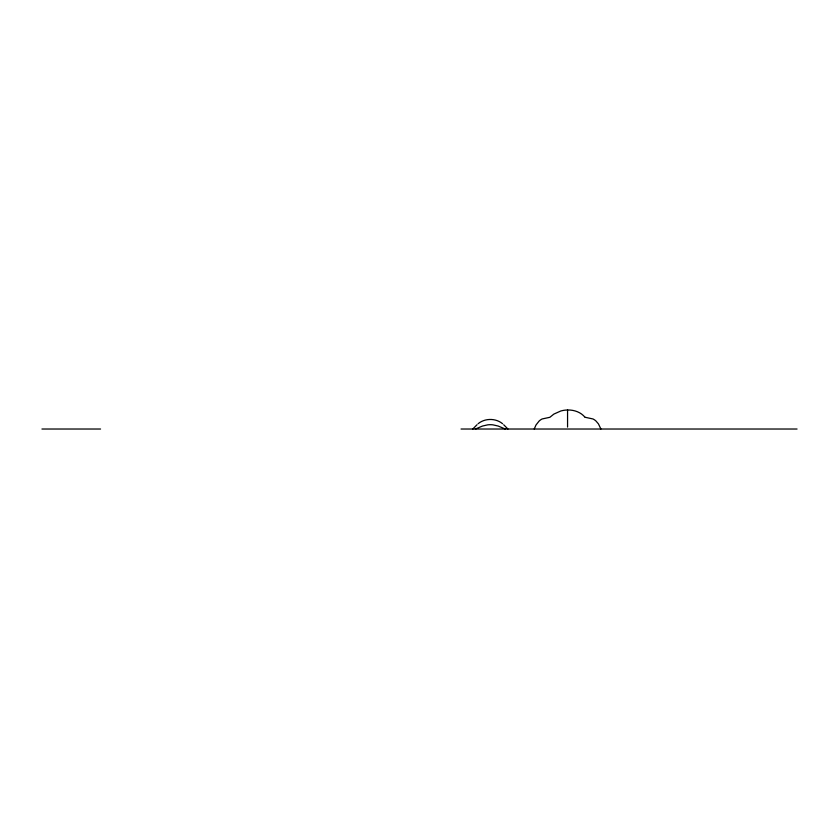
<?xml version="1.0" encoding="UTF-8"?>
<svg xmlns="http://www.w3.org/2000/svg" width="839" height="839" viewBox="0 0 839 839"><rect width="100%" height="100%" fill="white"/><g stroke="black" fill="none" stroke-linecap="round" stroke-linejoin="round"><path stroke-width="1.26" d="M534.233 429.023L535.974 425.037L539.152 421.01A13.571 13.571 0 0 1 542.172 418.955L549.87 417.298L553.855 414.099L560.777 411.005A27.247 27.247 0 0 1 568.181 409.977C574.463 409.977 580.997 412.306 585.024 417.298M477.055 424.702L472.777 429.023M478.104 423.726C484.932 418.042 495.765 418.042 502.592 423.726M475.398 429.023L482.561 426.023L487.763 424.838A16.696 12.27 0 0 1 492.923 424.849L498.135 426.023L505.288 429.023M41.95 429.023L100.554 429.023M461.041 429.023L797.05 429.023M585.255 417.298L592.953 418.955A13.571 13.571 0 0 1 595.973 421.01L598.448 423.894L600.892 429.023M507.92 429.023L503.694 424.754M567.563 409.988L567.563 427.072"/></g></svg>
